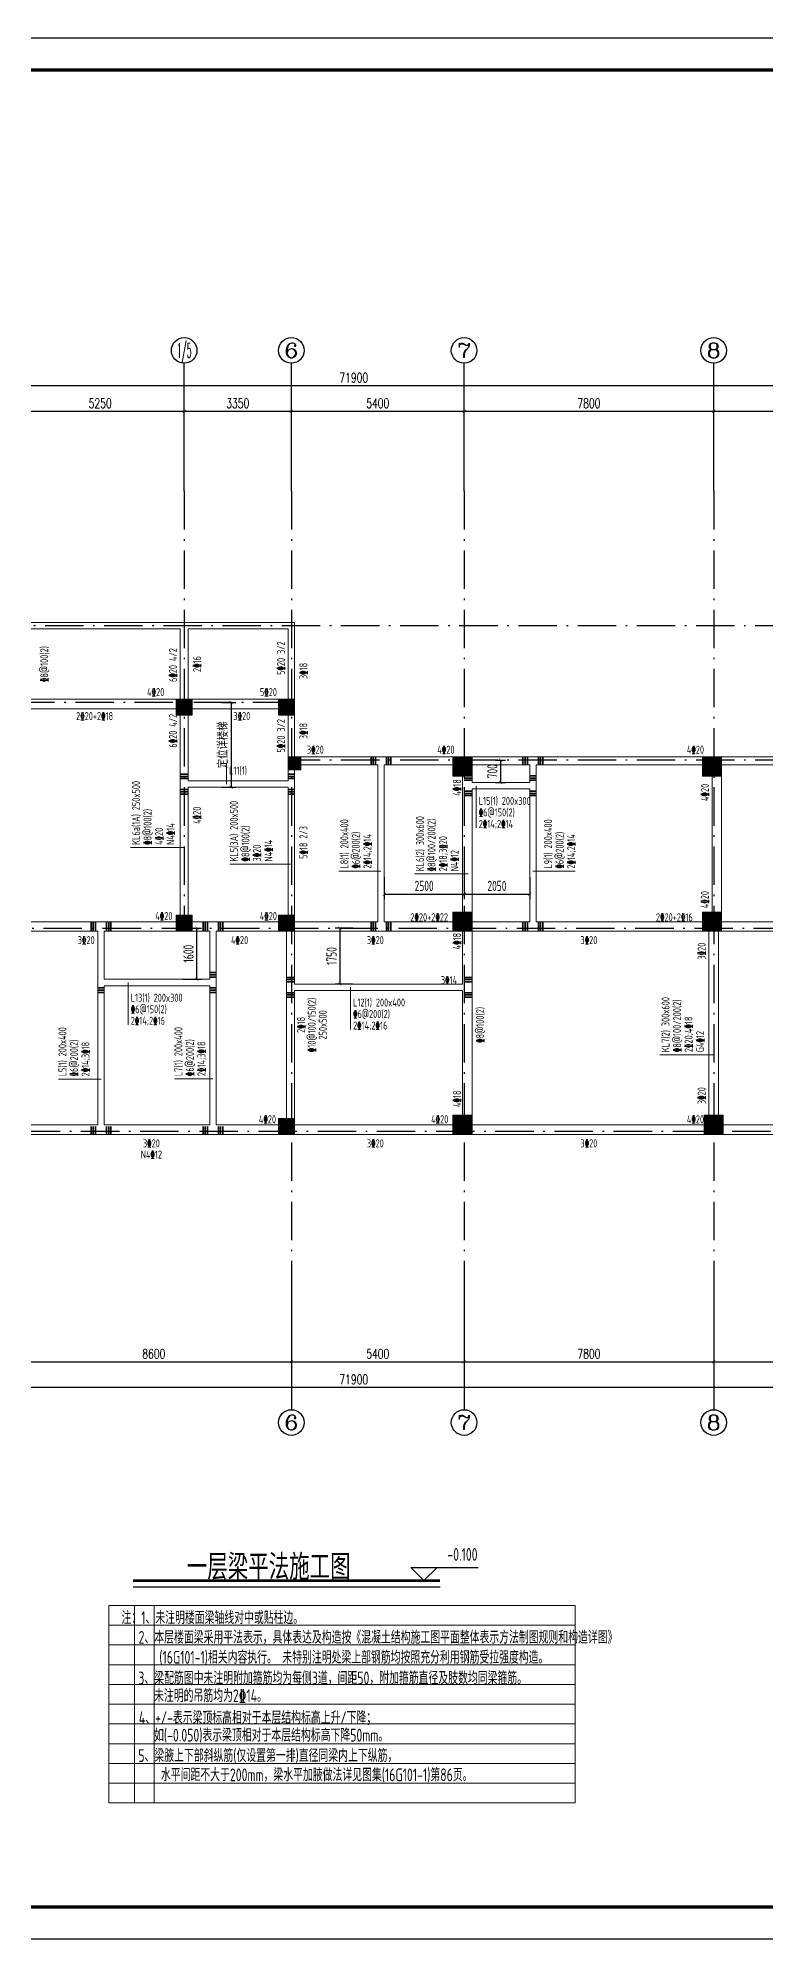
# Model space of a CAD drawing. Extents: x 169490 to 7584583, y -2399407 to 1374371.
# Drawn here: x 762500 to 785255, y 795791 to 855191 of the extents above; entities that cross this region are included whole.
import ezdxf
from ezdxf.enums import TextEntityAlignment as Align

# ---------------------------------------------------------------- set-up
doc = ezdxf.new("R2010")
doc.units = 0
doc.header["$LTSCALE"] = 100
doc.linetypes.add('D3轴线点划线', pattern=[18.5, 12, -3, 0.5, -3])
doc.layers.get('0').update_dxf_attribs({"linetype": 'CONTINUOUS'})
doc.layers.get('DEFPOINTS').update_dxf_attribs({"linetype": 'CONTINUOUS'})
for name, color, linetype in [('AXIS', 3, 'CONTINUOUS'), ('AXIS_TEXT', 4, 'CONTINUOUS'), ('BEAM_CONT', 4, 'CONTINUOUS'), ('C-AXIS(轴号)', 3, 'CONTINUOUS'), ('C-AXIS-T(字)', 7, 'CONTINUOUS'), ('C-DOTE', 8, 'D3轴线点划线'), ('S-0-TEXT', 7, 'CONTINUOUS'), ('S-COLU-HATCH', 251, 'CONTINUOUS'), ('S-SLAB-DIM', 92, 'CONTINUOUS'), ('THIN', 190, 'CONTINUOUS'), ('图框', 140, 'CONTINUOUS'), ('文字', 7, 'CONTINUOUS'), ('门编号', 6, 'CONTINUOUS')]:
    doc.layers.add(name, color=color, linetype=linetype)
for name, color, linetype, lineweight in [('S-1-TEXT', 7, 'CONTINUOUS', 18), ('S-COLU-LINE1', 6, 'CONTINUOUS', 18), ('梁原位标注', 7, 'CONTINUOUS', 18), ('梁标注引线', 2, 'CONTINUOUS', 18), ('梁附加箍筋', 1, 'CONTINUOUS', 35)]:
    doc.layers.add(name, color=color, linetype=linetype, lineweight=lineweight)
doc.styles.add('_TCH_AXIS', font='COMPLEX', dxfattribs={"bigfont": 'GBCBIG'})
doc.styles.add('_TCH_DIM_T3', font='SIMPLEX.shx', dxfattribs={"width": 0.705882, "bigfont": 'GBCBIG.shx'})
doc.styles.add('BW_Rein', font='Tssdeng.shx', dxfattribs={"width": 0.7, "bigfont": 'hztxt.shx'})
doc.styles.add('COMPLEX', font='COMPLEX')
doc.styles.add('TSSD_Dimension', font='Tssdeng.shx', dxfattribs={"width": 0.7, "bigfont": 'tssdchn.shx'})
doc.styles.add('TSSD_Label', font='Tssdeng.shx', dxfattribs={"width": 0.7, "bigfont": 'hztxt.shx'})
doc.styles.add('TSSD_REIN', font='tssdeng.shx', dxfattribs={"width": 0.7, "bigfont": 'hztxt.shx'})
doc.dimstyles.new('_TCH_ARCH&&100', dxfattribs={"dimtxt": 297.5, "dimasz": 100, "dimexe": 250, "dimexo": 300, "dimgap": 100, "dimtad": 1, "dimdec": 0, "dimzin": 0, "dimdsep": 46, "dimtxsty": '_TCH_DIM_T3', "dimblk": 'ARCHTICK', "dimcen": 0.09, "dimclrt": 7, "dimazin": 2, "dimtfac": 1, "dimtdec": 0, "dimtix": 1, "dimtmove": 2, "dimatfit": 3, "dimfxl": 1, "dimtolj": 1, "dimtzin": 0, "dimarcsym": 0})
doc.dimstyles.new('TSSD_100_100$0', dxfattribs={"dimtxt": 320, "dimasz": 100, "dimexe": 150, "dimexo": 150, "dimgap": 100, "dimtad": 1, "dimdec": 0, "dimzin": 0, "dimdsep": 46, "dimtxsty": 'TSSD_Dimension', "dimblk": 'ARCHTICK', "dimcen": 0, "dimclrt": 7, "dimadec": 1, "dimazin": 0, "dimtfac": 1, "dimtdec": 0, "dimtix": 1, "dimtmove": 2, "dimatfit": 3, "dimldrblk": '_TSDBK', "dimfxl": 1, "dimtolj": 1, "dimtzin": 0, "dimarcsym": 0})

# ---------------------------------------------------------------- blocks, each defined once
blk = doc.blocks.new('_ARCHTICK')
at = {"const_width": 0.15}
blk.add_lwpolyline([(-0.5, -0.5), (0.5, 0.5)], dxfattribs=at)
blk = doc.blocks.new('*D3521')
at = {"layer": 'AXIS', "color": 0, "lineweight": -2, "transparency": 16777216}
for p, q in [((736420, 841329), (736420, 844579)), ((736420, 844329), (808320, 844329)), ((808320, 841329), (808320, 844579))]:
    blk.add_line(p, q, dxfattribs=at)
at = {"layer": 'DEFPOINTS', "color": 0, "transparency": 16777216}
for p in [(808320, 844329), (736420, 841029), (808320, 841029)]:
    blk.add_point(p, dxfattribs=at)
at = {"layer": 'AXIS', "color": 0, "lineweight": -2, "transparency": 16777216, "xscale": 100, "yscale": 100, "zscale": 100, "rotation": 180}
blk.add_blockref('_ARCHTICK', (736420, 844329), dxfattribs=at)
at = {"layer": 'AXIS', "color": 0, "lineweight": -2, "transparency": 16777216, "xscale": 100, "yscale": 100, "zscale": 100}
blk.add_blockref('_ARCHTICK', (808320, 844329), dxfattribs=at)
at = {"layer": 'AXIS', "color": 7, "transparency": 16777216, "insert": (772370, 844578), "char_height": 297.5, "attachment_point": 5, "style": '_TCH_DIM_T3'}
blk.add_mtext('\\A1;71900', dxfattribs=at)
blk = doc.blocks.new('*D3530')
at = {"layer": 'AXIS', "color": 0, "lineweight": -2, "transparency": 16777216}
for p, q in [((761820, 841329), (761820, 843779)), ((761820, 843529), (767070, 843529)), ((767070, 841329), (767070, 843779))]:
    blk.add_line(p, q, dxfattribs=at)
at = {"layer": 'DEFPOINTS', "color": 0, "transparency": 16777216}
for p in [(767070, 843529), (761820, 841029), (767070, 841029)]:
    blk.add_point(p, dxfattribs=at)
at = {"layer": 'AXIS', "color": 0, "lineweight": -2, "transparency": 16777216, "xscale": 100, "yscale": 100, "zscale": 100, "rotation": 180}
blk.add_blockref('_ARCHTICK', (761820, 843529), dxfattribs=at)
at = {"layer": 'AXIS', "color": 0, "lineweight": -2, "transparency": 16777216, "xscale": 100, "yscale": 100, "zscale": 100}
blk.add_blockref('_ARCHTICK', (767070, 843529), dxfattribs=at)
at = {"layer": 'AXIS', "color": 7, "transparency": 16777216, "insert": (764445, 843778), "char_height": 297.5, "attachment_point": 5, "style": '_TCH_DIM_T3'}
blk.add_mtext('\\A1;5250', dxfattribs=at)
blk = doc.blocks.new('*D3531')
at = {"layer": 'AXIS', "color": 0, "lineweight": -2, "transparency": 16777216}
for p, q in [((767070, 841329), (767070, 843779)), ((767070, 843529), (770420, 843529)), ((770420, 841329), (770420, 843779))]:
    blk.add_line(p, q, dxfattribs=at)
at = {"layer": 'DEFPOINTS', "color": 0, "transparency": 16777216}
for p in [(770420, 843529), (767070, 841029), (770420, 841029)]:
    blk.add_point(p, dxfattribs=at)
at = {"layer": 'AXIS', "color": 0, "lineweight": -2, "transparency": 16777216, "xscale": 100, "yscale": 100, "zscale": 100, "rotation": 180}
blk.add_blockref('_ARCHTICK', (767070, 843529), dxfattribs=at)
at = {"layer": 'AXIS', "color": 0, "lineweight": -2, "transparency": 16777216, "xscale": 100, "yscale": 100, "zscale": 100}
blk.add_blockref('_ARCHTICK', (770420, 843529), dxfattribs=at)
at = {"layer": 'AXIS', "color": 7, "transparency": 16777216, "insert": (768745, 843778), "char_height": 297.5, "attachment_point": 5, "style": '_TCH_DIM_T3'}
blk.add_mtext('\\A1;3350', dxfattribs=at)
blk = doc.blocks.new('*D3532')
at = {"layer": 'AXIS', "color": 0, "lineweight": -2, "transparency": 16777216}
for p, q in [((770420, 841329), (770420, 843779)), ((770420, 843529), (775820, 843529)), ((775820, 841329), (775820, 843779))]:
    blk.add_line(p, q, dxfattribs=at)
at = {"layer": 'DEFPOINTS', "color": 0, "transparency": 16777216}
for p in [(775820, 843529), (770420, 841029), (775820, 841029)]:
    blk.add_point(p, dxfattribs=at)
at = {"layer": 'AXIS', "color": 0, "lineweight": -2, "transparency": 16777216, "xscale": 100, "yscale": 100, "zscale": 100, "rotation": 180}
blk.add_blockref('_ARCHTICK', (770420, 843529), dxfattribs=at)
at = {"layer": 'AXIS', "color": 0, "lineweight": -2, "transparency": 16777216, "xscale": 100, "yscale": 100, "zscale": 100}
blk.add_blockref('_ARCHTICK', (775820, 843529), dxfattribs=at)
at = {"layer": 'AXIS', "color": 7, "transparency": 16777216, "insert": (773120, 843778), "char_height": 297.5, "attachment_point": 5, "style": '_TCH_DIM_T3'}
blk.add_mtext('\\A1;5400', dxfattribs=at)
blk = doc.blocks.new('*D3533')
at = {"layer": 'AXIS', "color": 0, "lineweight": -2, "transparency": 16777216}
for p, q in [((775820, 841329), (775820, 843779)), ((775820, 843529), (783620, 843529)), ((783620, 841329), (783620, 843779))]:
    blk.add_line(p, q, dxfattribs=at)
at = {"layer": 'DEFPOINTS', "color": 0, "transparency": 16777216}
for p in [(783620, 843529), (775820, 841029), (783620, 841029)]:
    blk.add_point(p, dxfattribs=at)
at = {"layer": 'AXIS', "color": 0, "lineweight": -2, "transparency": 16777216, "xscale": 100, "yscale": 100, "zscale": 100, "rotation": 180}
blk.add_blockref('_ARCHTICK', (775820, 843529), dxfattribs=at)
at = {"layer": 'AXIS', "color": 0, "lineweight": -2, "transparency": 16777216, "xscale": 100, "yscale": 100, "zscale": 100}
blk.add_blockref('_ARCHTICK', (783620, 843529), dxfattribs=at)
at = {"layer": 'AXIS', "color": 7, "transparency": 16777216, "insert": (779720, 843778), "char_height": 297.5, "attachment_point": 5, "style": '_TCH_DIM_T3'}
blk.add_mtext('\\A1;7800', dxfattribs=at)
blk = doc.blocks.new('*D3534')
at = {"layer": 'AXIS', "color": 0, "lineweight": -2, "transparency": 16777216}
for p, q in [((783620, 841329), (783620, 843779)), ((783620, 843529), (792020, 843529)), ((792020, 841329), (792020, 843779))]:
    blk.add_line(p, q, dxfattribs=at)
at = {"layer": 'DEFPOINTS', "color": 0, "transparency": 16777216}
for p in [(792020, 843529), (783620, 841029), (792020, 841029)]:
    blk.add_point(p, dxfattribs=at)
at = {"layer": 'AXIS', "color": 0, "lineweight": -2, "transparency": 16777216, "xscale": 100, "yscale": 100, "zscale": 100, "rotation": 180}
blk.add_blockref('_ARCHTICK', (783620, 843529), dxfattribs=at)
at = {"layer": 'AXIS', "color": 0, "lineweight": -2, "transparency": 16777216, "xscale": 100, "yscale": 100, "zscale": 100}
blk.add_blockref('_ARCHTICK', (792020, 843529), dxfattribs=at)
at = {"layer": 'AXIS', "color": 7, "transparency": 16777216, "insert": (787820, 843778), "char_height": 297.5, "attachment_point": 5, "style": '_TCH_DIM_T3'}
blk.add_mtext('\\A1;8400', dxfattribs=at)
blk = doc.blocks.new('*D3542')
at = {"layer": 'AXIS', "color": 0, "lineweight": -2, "transparency": 16777216}
for p, q in [((736420, 816029), (736420, 812779)), ((808320, 816029), (808320, 812779)), ((736420, 813029), (808320, 813029))]:
    blk.add_line(p, q, dxfattribs=at)
at = {"layer": 'DEFPOINTS', "color": 0, "transparency": 16777216}
for p in [(736420, 816329), (808320, 816329), (808320, 813029)]:
    blk.add_point(p, dxfattribs=at)
at = {"layer": 'AXIS', "color": 0, "lineweight": -2, "transparency": 16777216, "xscale": 100, "yscale": 100, "zscale": 100, "rotation": 180}
blk.add_blockref('_ARCHTICK', (736420, 813029), dxfattribs=at)
at = {"layer": 'AXIS', "color": 0, "lineweight": -2, "transparency": 16777216, "xscale": 100, "yscale": 100, "zscale": 100}
blk.add_blockref('_ARCHTICK', (808320, 813029), dxfattribs=at)
at = {"layer": 'AXIS', "color": 7, "transparency": 16777216, "insert": (772370, 813278), "char_height": 297.5, "attachment_point": 5, "style": '_TCH_DIM_T3'}
blk.add_mtext('\\A1;71900', dxfattribs=at)
blk = doc.blocks.new('*D3550')
at = {"layer": 'AXIS', "color": 0, "lineweight": -2, "transparency": 16777216}
for p, q in [((761820, 816029), (761820, 813579)), ((770420, 816029), (770420, 813579)), ((761820, 813829), (770420, 813829))]:
    blk.add_line(p, q, dxfattribs=at)
at = {"layer": 'DEFPOINTS', "color": 0, "transparency": 16777216}
for p in [(761820, 816329), (770420, 816329), (770420, 813829)]:
    blk.add_point(p, dxfattribs=at)
at = {"layer": 'AXIS', "color": 0, "lineweight": -2, "transparency": 16777216, "xscale": 100, "yscale": 100, "zscale": 100, "rotation": 180}
blk.add_blockref('_ARCHTICK', (761820, 813829), dxfattribs=at)
at = {"layer": 'AXIS', "color": 0, "lineweight": -2, "transparency": 16777216, "xscale": 100, "yscale": 100, "zscale": 100}
blk.add_blockref('_ARCHTICK', (770420, 813829), dxfattribs=at)
at = {"layer": 'AXIS', "color": 7, "transparency": 16777216, "insert": (766120, 814078), "char_height": 297.5, "attachment_point": 5, "style": '_TCH_DIM_T3'}
blk.add_mtext('\\A1;8600', dxfattribs=at)
blk = doc.blocks.new('*D3551')
at = {"layer": 'AXIS', "color": 0, "lineweight": -2, "transparency": 16777216}
for p, q in [((770420, 816029), (770420, 813579)), ((775820, 816029), (775820, 813579)), ((770420, 813829), (775820, 813829))]:
    blk.add_line(p, q, dxfattribs=at)
at = {"layer": 'DEFPOINTS', "color": 0, "transparency": 16777216}
for p in [(770420, 816329), (775820, 816329), (775820, 813829)]:
    blk.add_point(p, dxfattribs=at)
at = {"layer": 'AXIS', "color": 0, "lineweight": -2, "transparency": 16777216, "xscale": 100, "yscale": 100, "zscale": 100, "rotation": 180}
blk.add_blockref('_ARCHTICK', (770420, 813829), dxfattribs=at)
at = {"layer": 'AXIS', "color": 0, "lineweight": -2, "transparency": 16777216, "xscale": 100, "yscale": 100, "zscale": 100}
blk.add_blockref('_ARCHTICK', (775820, 813829), dxfattribs=at)
at = {"layer": 'AXIS', "color": 7, "transparency": 16777216, "insert": (773120, 814078), "char_height": 297.5, "attachment_point": 5, "style": '_TCH_DIM_T3'}
blk.add_mtext('\\A1;5400', dxfattribs=at)
blk = doc.blocks.new('*D3552')
at = {"layer": 'AXIS', "color": 0, "lineweight": -2, "transparency": 16777216}
for p, q in [((775820, 816029), (775820, 813579)), ((783620, 816029), (783620, 813579)), ((775820, 813829), (783620, 813829))]:
    blk.add_line(p, q, dxfattribs=at)
at = {"layer": 'DEFPOINTS', "color": 0, "transparency": 16777216}
for p in [(775820, 816329), (783620, 816329), (783620, 813829)]:
    blk.add_point(p, dxfattribs=at)
at = {"layer": 'AXIS', "color": 0, "lineweight": -2, "transparency": 16777216, "xscale": 100, "yscale": 100, "zscale": 100, "rotation": 180}
blk.add_blockref('_ARCHTICK', (775820, 813829), dxfattribs=at)
at = {"layer": 'AXIS', "color": 0, "lineweight": -2, "transparency": 16777216, "xscale": 100, "yscale": 100, "zscale": 100}
blk.add_blockref('_ARCHTICK', (783620, 813829), dxfattribs=at)
at = {"layer": 'AXIS', "color": 7, "transparency": 16777216, "insert": (779720, 814078), "char_height": 297.5, "attachment_point": 5, "style": '_TCH_DIM_T3'}
blk.add_mtext('\\A1;7800', dxfattribs=at)
blk = doc.blocks.new('*D3553')
at = {"layer": 'AXIS', "color": 0, "lineweight": -2, "transparency": 16777216}
for p, q in [((783620, 816029), (783620, 813579)), ((792020, 816029), (792020, 813579)), ((783620, 813829), (792020, 813829))]:
    blk.add_line(p, q, dxfattribs=at)
at = {"layer": 'DEFPOINTS', "color": 0, "transparency": 16777216}
for p in [(783620, 816329), (792020, 816329), (792020, 813829)]:
    blk.add_point(p, dxfattribs=at)
at = {"layer": 'AXIS', "color": 0, "lineweight": -2, "transparency": 16777216, "xscale": 100, "yscale": 100, "zscale": 100, "rotation": 180}
blk.add_blockref('_ARCHTICK', (783620, 813829), dxfattribs=at)
at = {"layer": 'AXIS', "color": 0, "lineweight": -2, "transparency": 16777216, "xscale": 100, "yscale": 100, "zscale": 100}
blk.add_blockref('_ARCHTICK', (792020, 813829), dxfattribs=at)
at = {"layer": 'AXIS', "color": 7, "transparency": 16777216, "insert": (787820, 814078), "char_height": 297.5, "attachment_point": 5, "style": '_TCH_DIM_T3'}
blk.add_mtext('\\A1;8400', dxfattribs=at)
blk = doc.blocks.new('_AXISO')
blk.add_circle((0, 0), 0.5)
at = {"layer": 'AXIS_TEXT', "style": 'COMPLEX', "width": 1.041667}
blk.add_attdef('A', text='', height=0.56, dxfattribs=at).set_placement((-0.25, -0.28), (0.25, -0.28), align=Align.FIT)
blk = doc.blocks.new('*D3557')
at = {"layer": 'DEFPOINTS', "color": 0, "ltscale": 10, "transparency": 16777216}
for p in [(766880, 827379), (767464, 827379), (766880, 825779)]:
    blk.add_point(p, dxfattribs=at)
at = {"layer": 'S-SLAB-DIM', "color": 0, "lineweight": -2, "ltscale": 10, "transparency": 16777216}
for p, q in [((767030, 827379), (767614, 827379)), ((767464, 825779), (767464, 827379)), ((767030, 825779), (767614, 825779))]:
    blk.add_line(p, q, dxfattribs=at)
at = {"layer": 'S-SLAB-DIM', "color": 0, "lineweight": -2, "ltscale": 10, "transparency": 16777216, "xscale": 100, "yscale": 100, "zscale": 100}
for p, rotation in [((767464, 827379), 90), ((767464, 825779), 270)]:
    blk.add_blockref('_ARCHTICK', p, dxfattribs=dict(at, rotation=rotation))
at = {"layer": 'S-SLAB-DIM', "color": 7, "ltscale": 10, "transparency": 16777216, "insert": (767204, 826579), "char_height": 320, "attachment_point": 5, "rotation": 90, "style": 'TSSD_Dimension'}
blk.add_mtext('\\A1;1600', dxfattribs=at)
blk = doc.blocks.new('_TSDBK')
blk.add_line((-1, 0), (0, 0))
at = {"const_width": 0.5}
blk.add_lwpolyline([(-0.7, -0.7), (0.7, 0.7)], dxfattribs=at)
blk = doc.blocks.new('*D3558')
at = {"layer": 'DEFPOINTS', "color": 0, "ltscale": 10, "transparency": 16777216}
for p in [(772498, 827379), (771936, 825629), (772498, 825629)]:
    blk.add_point(p, dxfattribs=at)
at = {"layer": 'S-SLAB-DIM', "color": 0, "lineweight": -2, "ltscale": 10, "transparency": 16777216}
for p, q in [((772348, 827379), (771786, 827379)), ((771936, 827379), (771936, 825629)), ((772348, 825629), (771786, 825629))]:
    blk.add_line(p, q, dxfattribs=at)
at = {"layer": 'S-SLAB-DIM', "color": 0, "lineweight": -2, "ltscale": 10, "transparency": 16777216, "xscale": 100, "yscale": 100, "zscale": 100}
for p, rotation in [((771936, 827379), 90), ((771936, 825629), 270)]:
    blk.add_blockref('_ARCHTICK', p, dxfattribs=dict(at, rotation=rotation))
at = {"layer": 'S-SLAB-DIM', "color": 7, "ltscale": 10, "transparency": 16777216, "insert": (771676, 826504), "char_height": 320, "attachment_point": 5, "rotation": 90, "style": 'TSSD_Dimension'}
blk.add_mtext('\\A1;1750', dxfattribs=at)
blk = doc.blocks.new('*D3559')
at = {"layer": 'DEFPOINTS', "color": 0, "ltscale": 10, "transparency": 16777216}
for p in [(776651, 832629), (776963, 832629), (776651, 831929)]:
    blk.add_point(p, dxfattribs=at)
at = {"layer": 'S-SLAB-DIM', "color": 0, "lineweight": -2, "ltscale": 10, "transparency": 16777216}
for p, q in [((776801, 832629), (777113, 832629)), ((776963, 831929), (776963, 832629)), ((776801, 831929), (777113, 831929))]:
    blk.add_line(p, q, dxfattribs=at)
at = {"layer": 'S-SLAB-DIM', "color": 0, "lineweight": -2, "ltscale": 10, "transparency": 16777216, "xscale": 100, "yscale": 100, "zscale": 100}
for p, rotation in [((776963, 832629), 90), ((776963, 831929), 270)]:
    blk.add_blockref('_ARCHTICK', p, dxfattribs=dict(at, rotation=rotation))
at = {"layer": 'S-SLAB-DIM', "color": 7, "ltscale": 10, "transparency": 16777216, "insert": (776703, 832279), "char_height": 320, "attachment_point": 5, "rotation": 90, "style": 'TSSD_Dimension'}
blk.add_mtext('\\A1;700', dxfattribs=at)
blk = doc.blocks.new('*D3560')
at = {"layer": 'DEFPOINTS', "color": 0, "ltscale": 10, "transparency": 16777216}
for p in [(775820, 829120), (777870, 829120), (777870, 828438)]:
    blk.add_point(p, dxfattribs=at)
at = {"layer": 'S-SLAB-DIM', "color": 0, "lineweight": -2, "ltscale": 10, "transparency": 16777216}
for p, q in [((775820, 828970), (775820, 828288)), ((777870, 828970), (777870, 828288)), ((775820, 828438), (777870, 828438))]:
    blk.add_line(p, q, dxfattribs=at)
at = {"layer": 'S-SLAB-DIM', "color": 0, "lineweight": -2, "ltscale": 10, "transparency": 16777216, "xscale": 100, "yscale": 100, "zscale": 100, "rotation": 180}
blk.add_blockref('_ARCHTICK', (775820, 828438), dxfattribs=at)
at = {"layer": 'S-SLAB-DIM', "color": 0, "lineweight": -2, "ltscale": 10, "transparency": 16777216, "xscale": 100, "yscale": 100, "zscale": 100}
blk.add_blockref('_ARCHTICK', (777870, 828438), dxfattribs=at)
at = {"layer": 'S-SLAB-DIM', "color": 7, "ltscale": 10, "transparency": 16777216, "insert": (776845, 828698), "char_height": 320, "attachment_point": 5, "style": 'TSSD_Dimension'}
blk.add_mtext('\\A1;2050', dxfattribs=at)
blk = doc.blocks.new('*D3563')
at = {"layer": 'DEFPOINTS', "color": 0, "ltscale": 10, "transparency": 16777216}
for p in [(773320, 829120), (775820, 829120), (775820, 828438)]:
    blk.add_point(p, dxfattribs=at)
at = {"layer": 'S-SLAB-DIM', "color": 0, "lineweight": -2, "ltscale": 10, "transparency": 16777216}
for p, q in [((773320, 828970), (773320, 828288)), ((775820, 828970), (775820, 828288)), ((773320, 828438), (775820, 828438))]:
    blk.add_line(p, q, dxfattribs=at)
at = {"layer": 'S-SLAB-DIM', "color": 0, "lineweight": -2, "ltscale": 10, "transparency": 16777216, "xscale": 100, "yscale": 100, "zscale": 100, "rotation": 180}
blk.add_blockref('_ARCHTICK', (773320, 828438), dxfattribs=at)
at = {"layer": 'S-SLAB-DIM', "color": 0, "lineweight": -2, "ltscale": 10, "transparency": 16777216, "xscale": 100, "yscale": 100, "zscale": 100}
blk.add_blockref('_ARCHTICK', (775820, 828438), dxfattribs=at)
at = {"layer": 'S-SLAB-DIM', "color": 7, "ltscale": 10, "transparency": 16777216, "insert": (774570, 828698), "char_height": 320, "attachment_point": 5, "style": 'TSSD_Dimension'}
blk.add_mtext('\\A1;2500', dxfattribs=at)
blk = doc.blocks.new('*D3565')
at = {"layer": 'DEFPOINTS', "color": 0, "ltscale": 10, "transparency": 16777216}
for p in [(768093, 834429), (768093, 831779), (768534, 831779)]:
    blk.add_point(p, dxfattribs=at)
at = {"layer": 'S-SLAB-DIM', "color": 0, "lineweight": -2, "ltscale": 10, "transparency": 16777216}
for p, q in [((768243, 834429), (768684, 834429)), ((768534, 834429), (768534, 831779)), ((768243, 831779), (768684, 831779))]:
    blk.add_line(p, q, dxfattribs=at)
at = {"layer": 'S-SLAB-DIM', "color": 0, "lineweight": -2, "ltscale": 10, "transparency": 16777216, "xscale": 100, "yscale": 100, "zscale": 100}
for p, rotation in [((768534, 834429), 90), ((768534, 831779), 270)]:
    blk.add_blockref('_ARCHTICK', p, dxfattribs=dict(at, rotation=rotation))
at = {"layer": 'S-SLAB-DIM', "color": 7, "ltscale": 10, "transparency": 16777216, "insert": (768274, 833104), "char_height": 320, "attachment_point": 5, "rotation": 90, "style": 'TSSD_Dimension'}
blk.add_mtext('\\A1;定位详楼梯', dxfattribs=at)

msp = doc.modelspace()

# ---------------------------------------------------------------- hatches: boundary and pattern name
at = {"layer": 'S-COLU-HATCH', "ltscale": 10}
h = msp.add_hatch(color=256, dxfattribs=at)
h.dxf.hatch_style = 1
h.paths.add_polyline_path([(767319.7, 834528.9), (766819.7, 834528.9), (766819.7, 834028.9), (767319.7, 834028.9)])
h = msp.add_hatch(color=256, dxfattribs=at)
h.dxf.hatch_style = 1
h.paths.add_polyline_path([(770519.7, 834528.9), (770019.7, 834528.9), (770019.7, 834028.9), (770519.7, 834028.9)])
h = msp.add_hatch(color=256, dxfattribs=at)
h.dxf.hatch_style = 1
h.paths.add_polyline_path([(770719.7, 832728.9), (770319.7, 832728.9), (770319.7, 832328.9), (770719.7, 832328.9)])
h = msp.add_hatch(color=256, dxfattribs=at)
h.dxf.hatch_style = 1
h.paths.add_polyline_path([(776069.7, 832728.9), (775469.7, 832728.9), (775469.7, 832128.9), (776069.7, 832128.9)])
h = msp.add_hatch(color=256, dxfattribs=at)
h.dxf.hatch_style = 1
h.paths.add_polyline_path([(783869.7, 832728.9), (783269.7, 832728.9), (783269.7, 832128.9), (783869.7, 832128.9)])
h = msp.add_hatch(color=256, dxfattribs=at)
h.dxf.hatch_style = 1
h.paths.add_polyline_path([(767319.7, 827778.9), (766819.7, 827778.9), (766819.7, 827278.9), (767319.7, 827278.9)])
h = msp.add_hatch(color=256, dxfattribs=at)
h.dxf.hatch_style = 1
h.paths.add_polyline_path([(770519.7, 827778.9), (770019.7, 827778.9), (770019.7, 827278.9), (770519.7, 827278.9)])
h = msp.add_hatch(color=256, dxfattribs=at)
h.dxf.hatch_style = 1
h.paths.add_polyline_path([(776069.7, 827878.9), (775469.7, 827878.9), (775469.7, 827278.9), (776069.7, 827278.9)])
h = msp.add_hatch(color=256, dxfattribs=at)
h.dxf.hatch_style = 1
h.paths.add_polyline_path([(783869.7, 827878.9), (783269.7, 827878.9), (783269.7, 827278.9), (783869.7, 827278.9)])
h = msp.add_hatch(color=256, dxfattribs=at)
h.dxf.hatch_style = 1
h.paths.add_polyline_path([(776069.7, 821528.9), (775469.7, 821528.9), (775469.7, 820928.9), (776069.7, 820928.9)])
h = msp.add_hatch(color=256, dxfattribs=at)
h.dxf.hatch_style = 1
h.paths.add_polyline_path([(783919.7, 821528.9), (783319.7, 821528.9), (783319.7, 820928.9), (783919.7, 820928.9)])
h = msp.add_hatch(color=256, dxfattribs=at)
h.dxf.hatch_style = 1
h.paths.add_polyline_path([(770519.7, 821428.9), (770019.7, 821428.9), (770019.7, 820928.9), (770519.7, 820928.9)])

# ---------------------------------------------------------------- linework, layer by layer
at = {"ltscale": 10}
msp.add_lwpolyline([(819306.7, 854191.4), (724701.8, 854191.4), (724701.8, 796791.4), (819306.7, 796791.4)], close=True, dxfattribs=at)
at = {"layer": 'BEAM_CONT', "lineweight": 18}
for p, q in [((767069.7, 836928.9), (761819.7, 836928.9)), ((762069.7, 836728.9), (766944.7, 836728.9)), ((766944.7, 836728.9), (766944.7, 834528.9)), ((770519.7, 836928.9), (767069.7, 836928.9)), ((767194.7, 836728.9), (770319.7, 836728.9)), ((767194.7, 834528.9), (767194.7, 836728.9)), ((770319.7, 836728.9), (770319.7, 834528.9)), ((770519.7, 834528.9), (770519.7, 836928.9)), ((766819.7, 834528.9), (762069.7, 834528.9)), ((762069.7, 834228.9), (766819.7, 834228.9)), ((766944.7, 834028.9), (766944.7, 831878.9)), ((767194.7, 831978.9), (767194.7, 834028.9)), ((770119.7, 834528.9), (767319.7, 834528.9)), ((767319.7, 834228.9), (770119.7, 834228.9)), ((770319.7, 834128.9), (770319.7, 832728.9)), ((770519.7, 832728.9), (770519.7, 834128.9)), ((770319.7, 832328.9), (770319.7, 831978.9)), ((770519.7, 831878.9), (770519.7, 832328.9)), ((773219.7, 832728.9), (770719.7, 832728.9)), ((770719.7, 832478.9), (773119.7, 832478.9)), ((773119.7, 832478.9), (773119.7, 827578.9)), ((775469.7, 832728.9), (773219.7, 832728.9)), ((773319.7, 827578.9), (773319.7, 832478.9)), ((773319.7, 832478.9), (775469.7, 832478.9)), ((777969.7, 832728.9), (776069.7, 832728.9)), ((776069.7, 832478.9), (777869.7, 832478.9)), ((777869.7, 832478.9), (777869.7, 831928.9)), ((783269.7, 832728.9), (777969.7, 832728.9)), ((778069.7, 831828.9), (778069.7, 832478.9)), ((778069.7, 832478.9), (783269.7, 832478.9)), ((791719.7, 832728.9), (783869.7, 832728.9)), ((783869.7, 832478.9), (791719.7, 832478.9)), ((766944.7, 831878.9), (766944.7, 827778.9)), ((770319.7, 831978.9), (767194.7, 831978.9)), ((767194.7, 827778.9), (767194.7, 831778.9)), ((767194.7, 831778.9), (770319.7, 831778.9)), ((770319.7, 831778.9), (770319.7, 827778.9)), ((770519.7, 827778.9), (770519.7, 831878.9)), ((775769.7, 832128.9), (775769.7, 831828.9)), ((775769.7, 831828.9), (775769.7, 827878.9)), ((776069.7, 831928.9), (776069.7, 832128.9)), ((777869.7, 831928.9), (776069.7, 831928.9)), ((776069.7, 827878.9), (776069.7, 831728.9)), ((776069.7, 831728.9), (777869.7, 831728.9)), ((777869.7, 831728.9), (777869.7, 827578.9)), ((778069.7, 827578.9), (778069.7, 831828.9)), ((783569.7, 832128.9), (783569.7, 827878.9)), ((783869.7, 827878.9), (783869.7, 832128.9)), ((764469.7, 827578.9), (762069.7, 827578.9)), ((766819.7, 827578.9), (764469.7, 827578.9)), ((767969.7, 827578.9), (767319.7, 827578.9)), ((770019.7, 827578.9), (767969.7, 827578.9)), ((773119.7, 827578.9), (770519.7, 827578.9)), ((775469.7, 827578.9), (773319.7, 827578.9)), ((777869.7, 827578.9), (776069.7, 827578.9)), ((783269.7, 827578.9), (778069.7, 827578.9)), ((791719.7, 827578.9), (783869.7, 827578.9)), ((762069.7, 827278.9), (764369.7, 827278.9)), ((764369.7, 827278.9), (764369.7, 825678.9)), ((764569.7, 827278.9), (766819.7, 827278.9)), ((764569.7, 825778.9), (764569.7, 827278.9)), ((767319.7, 827278.9), (767869.7, 827278.9)), ((767869.7, 827278.9), (767869.7, 825778.9)), ((768069.7, 827278.9), (770019.7, 827278.9)), ((768069.7, 825678.9), (768069.7, 827278.9)), ((770269.7, 827278.9), (770269.7, 825528.9)), ((770519.7, 825628.9), (770519.7, 827278.9)), ((770519.7, 827278.9), (773219.7, 827278.9)), ((773219.7, 827278.9), (775469.7, 827278.9)), ((775769.7, 827278.9), (775769.7, 825628.9)), ((776069.7, 825528.9), (776069.7, 827278.9)), ((776069.7, 827278.9), (777969.7, 827278.9)), ((777969.7, 827278.9), (783269.7, 827278.9)), ((783469.7, 827278.9), (783469.7, 821528.9)), ((783769.7, 821528.9), (783769.7, 827278.9)), ((783869.7, 827278.9), (791719.7, 827278.9)), ((764369.7, 825678.9), (764369.7, 821228.9)), ((767869.7, 825778.9), (764569.7, 825778.9)), ((768069.7, 821228.9), (768069.7, 825678.9)), ((764569.7, 821228.9), (764569.7, 825578.9)), ((764569.7, 825578.9), (767869.7, 825578.9)), ((767869.7, 825578.9), (767869.7, 821228.9)), ((770269.7, 825528.9), (770269.7, 821428.9)), ((775769.7, 825628.9), (770519.7, 825628.9)), ((770519.7, 821428.9), (770519.7, 825428.9)), ((770519.7, 825428.9), (775769.7, 825428.9)), ((775769.7, 825428.9), (775769.7, 821528.9)), ((776069.7, 821528.9), (776069.7, 825528.9)), ((764369.7, 821228.9), (762069.7, 821228.9)), ((762069.7, 820928.9), (764469.7, 820928.9)), ((764469.7, 820928.9), (767969.7, 820928.9)), ((767869.7, 821228.9), (764569.7, 821228.9)), ((767969.7, 820928.9), (770019.7, 820928.9)), ((770019.7, 821228.9), (768069.7, 821228.9)), ((775469.7, 821228.9), (770519.7, 821228.9)), ((770519.7, 820928.9), (775469.7, 820928.9)), ((783319.7, 821228.9), (776069.7, 821228.9)), ((776069.7, 820928.9), (783319.7, 820928.9)), ((791719.7, 821228.9), (783919.7, 821228.9)), ((783919.7, 820928.9), (791719.7, 820928.9))]:
    msp.add_line(p, q, dxfattribs=at)
at = {"layer": 'C-AXIS(轴号)'}
for p, q in [((767069.7, 841028.9), (767069.7, 845028.9)), ((770419.7, 841028.9), (770419.7, 845028.9)), ((775819.7, 841028.9), (775819.7, 845028.9)), ((783619.7, 841028.9), (783619.7, 845028.9)), ((770419.7, 816328.9), (770419.7, 812328.9)), ((775819.7, 816328.9), (775819.7, 812328.9)), ((783619.7, 816328.9), (783619.7, 812328.9))]:
    msp.add_line(p, q, dxfattribs=at)
at = {"layer": 'C-DOTE'}
for p, q in [((767069.7, 841028.9), (767069.7, 827378.9)), ((770419.7, 841028.9), (770419.7, 816328.9)), ((775819.7, 841028.9), (775819.7, 816328.9)), ((783619.7, 841028.9), (783619.7, 816328.9)), ((812019.7, 836828.9), (734243.4, 836828.9)), ((770419.7, 834428.9), (734243.4, 834428.9)), ((812019.7, 832628.9), (770419.7, 832628.9)), ((753419.7, 827378.9), (812019.7, 827378.9)), ((734243.4, 821028.9), (812019.7, 821028.9))]:
    msp.add_line(p, q, dxfattribs=at)
at = {"layer": 'S-1-TEXT', "color": 8}
for p, q in [((779292.5, 806210.9), (764716, 806210.9)), ((764716, 806210.9), (764716, 800044.5)), ((765516.8, 806210.9), (765516.8, 800044.5)), ((766134.4, 806210.9), (766134.4, 800044.5)), ((779292.5, 806210.9), (779292.5, 800044.5)), ((779292.5, 805594.3), (764716, 805594.3)), ((779292.5, 804977.6), (764716, 804977.6)), ((779292.5, 804361), (764716, 804361)), ((779292.5, 803744.3), (764716, 803744.3)), ((779292.5, 803127.7), (764716, 803127.7)), ((779292.5, 802511.1), (764716, 802511.1)), ((779292.5, 801894.4), (764716, 801894.4)), ((779292.5, 801277.8), (764716, 801277.8)), ((779292.5, 800661.1), (764716, 800661.1)), ((779292.5, 800044.5), (764716, 800044.5))]:
    msp.add_line(p, q, dxfattribs=at)
at = {"layer": 'S-COLU-LINE1'}
for points in [[(767319.7, 834528.9), (766819.7, 834528.9), (766819.7, 834028.9), (767319.7, 834028.9)], [(770519.7, 834528.9), (770019.7, 834528.9), (770019.7, 834028.9), (770519.7, 834028.9)], [(770719.7, 832728.9), (770319.7, 832728.9), (770319.7, 832328.9), (770719.7, 832328.9)], [(776069.7, 832728.9), (775469.7, 832728.9), (775469.7, 832128.9), (776069.7, 832128.9)], [(783869.7, 832728.9), (783269.7, 832728.9), (783269.7, 832128.9), (783869.7, 832128.9)], [(767319.7, 827778.9), (766819.7, 827778.9), (766819.7, 827278.9), (767319.7, 827278.9)], [(770519.7, 827778.9), (770019.7, 827778.9), (770019.7, 827278.9), (770519.7, 827278.9)], [(776069.7, 827878.9), (775469.7, 827878.9), (775469.7, 827278.9), (776069.7, 827278.9)], [(783869.7, 827878.9), (783269.7, 827878.9), (783269.7, 827278.9), (783869.7, 827278.9)], [(776069.7, 821528.9), (775469.7, 821528.9), (775469.7, 820928.9), (776069.7, 820928.9)], [(783919.7, 821528.9), (783319.7, 821528.9), (783319.7, 820928.9), (783919.7, 820928.9)], [(770519.7, 821428.9), (770019.7, 821428.9), (770019.7, 820928.9), (770519.7, 820928.9)]]:
    msp.add_lwpolyline(points, close=True, dxfattribs=at)
at = {"layer": 'THIN'}
for p, q in [((774564.5, 806988.1), (774152, 807400.6)), ((774152, 807400.6), (776255.4, 807400.6)), ((774564.5, 806988.1), (774977, 807400.6))]:
    msp.add_line(p, q, dxfattribs=at)
at = {"layer": '图框'}
msp.add_lwpolyline([(722201.8, 795791.4), (827301.8, 795791.4), (827301.8, 855191.4), (722201.8, 855191.4)], close=True, dxfattribs=at)
at = {"layer": '图框', "const_width": 100}
msp.add_lwpolyline([(724701.8, 796791.4), (826301.8, 796791.4), (826301.8, 854191.4), (724701.8, 854191.4)], close=True, dxfattribs=at)
at = {"layer": '文字'}
msp.add_line((765471.1, 806792.2), (775067.9, 806792.2), dxfattribs=at)
at = {"layer": '文字', "const_width": 75}
msp.add_lwpolyline([(765471.1, 806988.1), (775067.9, 806988.1)], dxfattribs=at)
at = {"layer": '梁标注引线'}
for p, q in [((768394.2, 831878.9), (768394.2, 832478.9)), ((776195.7, 831828.9), (776195.7, 830508.9)), ((767069.7, 829898.1), (765389.7, 829898.1)), ((770394.7, 829378.6), (768500.2, 829378.6)), ((773219.7, 829156.3), (771899.7, 829156.3)), ((775945.7, 829072.2), (774265.7, 829072.2)), ((777969.7, 829156.3), (779289.7, 829156.3)), ((765318.3, 825678.9), (765318.3, 824358.9)), ((772268.8, 825528.9), (772268.8, 824208.9)), ((783619.7, 823422.2), (781939.7, 823422.2)), ((764469.7, 822663.5), (763139.8, 822663.5)), ((767969.7, 822673.5), (766763.2, 822673.5))]:
    msp.add_line(p, q, dxfattribs=at)
at = {"layer": '梁附加箍筋', "lineweight": 35}
for p, q in [((772909.7, 832478.9), (772909.7, 832728.9)), ((772979.7, 832478.9), (772979.7, 832728.9)), ((773049.7, 832478.9), (773049.7, 832728.9)), ((773389.7, 832478.9), (773389.7, 832728.9)), ((773459.7, 832478.9), (773459.7, 832728.9)), ((773529.7, 832478.9), (773529.7, 832728.9)), ((777659.7, 832478.9), (777659.7, 832728.9)), ((777729.7, 832478.9), (777729.7, 832728.9)), ((777799.7, 832478.9), (777799.7, 832728.9)), ((778139.7, 832478.9), (778139.7, 832728.9)), ((778209.7, 832478.9), (778209.7, 832728.9)), ((778279.7, 832478.9), (778279.7, 832728.9)), ((767194.7, 832188.9), (766944.7, 832188.9)), ((767194.7, 832118.9), (766944.7, 832118.9)), ((767194.7, 832048.9), (766944.7, 832048.9)), ((767194.7, 831708.9), (766944.7, 831708.9)), ((767194.7, 831638.9), (766944.7, 831638.9)), ((770519.7, 832188.9), (770319.7, 832188.9)), ((770519.7, 832118.9), (770319.7, 832118.9)), ((770519.7, 832048.9), (770319.7, 832048.9)), ((770519.7, 831708.9), (770319.7, 831708.9)), ((770519.7, 831638.9), (770319.7, 831638.9)), ((776070.7, 832138.9), (775820.7, 832138.9)), ((776070.7, 832068.9), (775820.7, 832068.9)), ((776070.7, 831998.9), (775820.7, 831998.9)), ((776070.7, 831658.9), (775820.7, 831658.9)), ((778069.7, 832138.9), (777869.7, 832138.9)), ((778069.7, 832068.9), (777869.7, 832068.9)), ((778069.7, 831998.9), (777869.7, 831998.9)), ((778069.7, 831658.9), (777869.7, 831658.9)), ((767194.7, 831568.9), (766944.7, 831568.9)), ((770519.7, 831568.9), (770319.7, 831568.9)), ((776070.7, 831588.9), (775820.7, 831588.9)), ((776070.7, 831518.9), (775820.7, 831518.9)), ((778069.7, 831588.9), (777869.7, 831588.9)), ((778069.7, 831518.9), (777869.7, 831518.9)), ((764159.7, 827278.9), (764159.7, 827578.9)), ((764229.7, 827278.9), (764229.7, 827578.9)), ((764299.7, 827278.9), (764299.7, 827578.9)), ((764639.7, 827278.9), (764639.7, 827578.9)), ((764709.7, 827278.9), (764709.7, 827578.9)), ((764779.7, 827278.9), (764779.7, 827578.9)), ((767659.7, 827278.9), (767659.7, 827578.9)), ((767729.7, 827278.9), (767729.7, 827578.9)), ((767799.7, 827278.9), (767799.7, 827578.9)), ((768139.7, 827278.9), (768139.7, 827578.9)), ((768209.7, 827278.9), (768209.7, 827578.9)), ((768279.7, 827278.9), (768279.7, 827578.9)), ((772909.7, 827278.9), (772909.7, 827578.9)), ((772979.7, 827278.9), (772979.7, 827578.9)), ((773049.7, 827278.9), (773049.7, 827578.9)), ((773389.7, 827278.9), (773389.7, 827578.9)), ((773459.7, 827278.9), (773459.7, 827578.9)), ((773529.7, 827278.9), (773529.7, 827578.9)), ((777659.7, 827278.9), (777659.7, 827578.9)), ((777729.7, 827278.9), (777729.7, 827578.9)), ((777799.7, 827278.9), (777799.7, 827578.9)), ((778139.7, 827278.9), (778139.7, 827578.9)), ((778209.7, 827278.9), (778209.7, 827578.9)), ((778279.7, 827278.9), (778279.7, 827578.9)), ((768069.7, 825988.9), (767869.7, 825988.9)), ((768069.7, 825918.9), (767869.7, 825918.9)), ((768069.7, 825848.9), (767869.7, 825848.9)), ((770519.7, 825838.9), (770269.7, 825838.9)), ((770519.7, 825768.9), (770269.7, 825768.9)), ((770519.7, 825698.9), (770269.7, 825698.9)), ((776070.7, 825838.9), (775820.7, 825838.9)), ((776070.7, 825768.9), (775820.7, 825768.9)), ((776070.7, 825698.9), (775820.7, 825698.9)), ((764569.7, 825508.9), (764369.7, 825508.9)), ((764569.7, 825438.9), (764369.7, 825438.9)), ((764569.7, 825368.9), (764369.7, 825368.9)), ((768069.7, 825508.9), (767869.7, 825508.9)), ((768069.7, 825438.9), (767869.7, 825438.9)), ((768069.7, 825368.9), (767869.7, 825368.9)), ((770519.7, 825358.9), (770269.7, 825358.9)), ((770519.7, 825288.9), (770269.7, 825288.9)), ((770519.7, 825218.9), (770269.7, 825218.9)), ((776070.7, 825358.9), (775820.7, 825358.9)), ((776070.7, 825288.9), (775820.7, 825288.9)), ((776070.7, 825218.9), (775820.7, 825218.9)), ((764159.7, 820928.9), (764159.7, 821178.9)), ((764229.7, 820928.9), (764229.7, 821178.9)), ((764299.7, 820928.9), (764299.7, 821178.9)), ((764639.7, 820928.9), (764639.7, 821178.9)), ((764709.7, 820928.9), (764709.7, 821178.9)), ((764779.7, 820928.9), (764779.7, 821178.9)), ((767659.7, 820928.9), (767659.7, 821178.9)), ((767729.7, 820928.9), (767729.7, 821178.9)), ((767799.7, 820928.9), (767799.7, 821178.9)), ((768139.7, 820928.9), (768139.7, 821178.9)), ((768209.7, 820928.9), (768209.7, 821178.9)), ((768279.7, 820928.9), (768279.7, 821178.9))]:
    msp.add_line(p, q, dxfattribs=at)

# ---------------------------------------------------------------- block references
at = {"layer": 'C-AXIS(轴号)'}
ref = msp.add_blockref('_AXISO', (767069.7, 845428.9), dxfattribs=dict(at, xscale=800, yscale=800, zscale=800))
ref.add_attrib('A', '1/5', dxfattribs={"layer": 'C-AXIS-T(字)', "height": 452.55, "style": '_TCH_AXIS', "width": 0.411765}).set_placement((766843.4, 845202.6), (767296, 845202.6), align=Align.FIT)
ref = msp.add_blockref('_AXISO', (770419.7, 845428.9), dxfattribs=dict(at, xscale=800, yscale=800, zscale=800))
ref.add_attrib('A', '6', dxfattribs={"layer": 'C-AXIS-T(字)', "height": 452.5, "style": '_TCH_AXIS', "width": 1.5}).set_placement((770193.4, 845202.6), (770646, 845202.6), align=Align.FIT)
ref = msp.add_blockref('_AXISO', (775819.7, 845428.9), dxfattribs=dict(at, xscale=800, yscale=800, zscale=800))
ref.add_attrib('A', '7', dxfattribs={"layer": 'C-AXIS-T(字)', "height": 452.5, "style": '_TCH_AXIS', "width": 1.5}).set_placement((775593.4, 845202.6), (776046, 845202.6), align=Align.FIT)
ref = msp.add_blockref('_AXISO', (783619.7, 845428.9), dxfattribs=dict(at, xscale=800, yscale=800, zscale=800))
ref.add_attrib('A', '8', dxfattribs={"layer": 'C-AXIS-T(字)', "height": 452.5, "style": '_TCH_AXIS', "width": 1.5}).set_placement((783393.4, 845202.6), (783846, 845202.6), align=Align.FIT)
ref = msp.add_blockref('_AXISO', (770419.7, 811928.9), dxfattribs=dict(at, xscale=800, yscale=800, zscale=800))
ref.add_attrib('A', '6', dxfattribs={"layer": 'C-AXIS-T(字)', "height": 452.5, "style": '_TCH_AXIS', "width": 1.5}).set_placement((770193.4, 811702.6), (770646, 811702.6), align=Align.FIT)
ref = msp.add_blockref('_AXISO', (775819.7, 811928.9), dxfattribs=dict(at, xscale=800, yscale=800, zscale=800))
ref.add_attrib('A', '7', dxfattribs={"layer": 'C-AXIS-T(字)', "height": 452.5, "style": '_TCH_AXIS', "width": 1.5}).set_placement((775593.4, 811702.6), (776046, 811702.6), align=Align.FIT)
ref = msp.add_blockref('_AXISO', (783619.7, 811928.9), dxfattribs=dict(at, xscale=800, yscale=800, zscale=800))
ref.add_attrib('A', '8', dxfattribs={"layer": 'C-AXIS-T(字)', "height": 452.5, "style": '_TCH_AXIS', "width": 1.5}).set_placement((783393.4, 811702.6), (783846, 811702.6), align=Align.FIT)

# ---------------------------------------------------------------- texts
at = {"layer": 'S-0-TEXT', "style": 'TSSD_REIN', "width": 0.7}
for s, p in [(' 注：1、未注明楼面梁轴线对中或贴柱边。', (764940.4, 805630.9, -2339.2)), ('2、本层楼面梁采用平法表示，具体表达及构造按《混凝土结构施工图平面整体表示方法制图规则和构造详图》', (765645.2, 805018.1, 27253.5)), (' (16G101-1)相关内容执行。 未特别注明处梁上部钢筋均按照充分利用钢筋受拉强度构造。', (766122.1, 804392.5, 28423.1)), ('3、梁配筋图中未注明附加箍筋均为每侧3道，间距50，附加箍筋直径及肢数均同梁箍筋。', (765636.6, 803746.2, 28423.1)), ('未注明的吊筋均为2%%13214。', (766128.3, 803192.4)), ('4、+/-表示梁顶标高相对于本层结构标高上升/下降；', (765652.7, 802504.3, 28423.1)), ('如(-0.050)表示梁顶相对于本层结构标高下降50mm。', (766128.3, 801959.1)), ('5、梁腋上下部斜纵筋(仅设置第一排)直径同梁内上下纵筋，', (765636.8, 801322.2, 28423.1)), ('  水平间距不大于200mm，梁水平加腋做法详见图集(16G101-1)第86页。', (766003, 800720.2))]:
    msp.add_text(s, height=400, rotation=359.999833, dxfattribs=at).set_placement(p)
at = {"layer": 'THIN', "style": 'TSSD_Label', "width": 0.7}
msp.add_text('-0.100', height=400, dxfattribs=at).set_placement((776238.7, 807487.8), align=Align.BOTTOM_RIGHT)
at = {"layer": '梁原位标注', "style": 'BW_Rein', "width": 0.65}
for s, p in [('%%1328@100(2)', (762819.7, 835628.9)), ('2%%13216', (767594.7, 835628.9)), ('3%%13218', (770919.7, 835413.7)), ('4%%13220', (767594.7, 830903.9)), ('5%%13218 2/3', (770919.7, 830053.9)), ('2%%13218', (770848.1, 824353.9)), ('%%13210@100/150(2)', (771182.8, 824353.9)), ('250x500', (771527.3, 824353.9)), ('%%1328@100(2)', (776442.2, 824353.9))]:
    msp.add_text(s, height=250, rotation=90, dxfattribs=at).set_placement(p, align=Align.CENTER)
for s, p in [('6%%13220 4/2', (766844.7, 836125.7)), ('6%%13220 4/2', (766844.7, 834074.4)), ('4%%13218', (775720.7, 832031.3)), ('4%%13220', (783468.8, 831888.1)), ('4%%13220', (783468.8, 828538.3)), ('4%%13218', (775720.7, 827228.9)), ('3%%13220', (783368.8, 826922.9)), ('3%%13220', (783368.8, 822407.8))]:
    msp.add_text(s, height=250, rotation=90, dxfattribs=at).set_placement(p, align=Align.RIGHT)
for s, p in [('5%%13220 3/2', (770219.7, 835288.7)), ('5%%13220 3/2', (770219.7, 832862.9)), ('3%%13218', (770919.7, 833282.2)), ('4%%13218', (775720.7, 821787.8))]:
    msp.add_text(s, height=250, rotation=90, dxfattribs=at).set_placement(p)
for s, p in [('4%%13220', (766449, 834628.9)), ('5%%13220', (769969.7, 834628.9)), ('3%%13220', (771433.8, 832828.9)), ('4%%13220', (775520.7, 832828.9)), ('4%%13220', (783319.7, 832828.9)), ('4%%13220', (766704.5, 827628.9)), ('4%%13220', (769969.7, 827628.9)), ('2%%13220+2%%13222', (775316.8, 827592)), ('2%%13220+2%%13216', (782966.3, 827592)), ('4%%13220', (769941.6, 821278.9)), ('4%%13220', (783319.7, 821278.9))]:
    msp.add_text(s, height=250, dxfattribs=at).set_placement(p, align=Align.RIGHT)
for s, p in [('2%%13220+2%%13218', (764270.3, 833878.9)), ('3%%13220', (768870.5, 833878.9)), ('3%%13220', (764007.1, 826878.9)), ('4%%13220', (768802.2, 826878.9)), ('3%%13220', (773044.7, 826878.9)), ('3%%13220', (779719.7, 826878.9)), ('3%%13214', (775348.2, 825628.9)), ('N4%%13212', (766045.2, 820178.9)), ('3%%13220', (766045.2, 820528.9)), ('3%%13220', (773044.7, 820528.9)), ('3%%13220', (779719.7, 820528.9))]:
    msp.add_text(s, height=250, dxfattribs=at).set_placement(p, align=Align.CENTER)
msp.add_text('4%%13220', height=250, dxfattribs=at).set_placement((774787.8, 821278.9))
at = {"layer": '梁标注引线', "color": 230, "true_color": 0xff0f87, "style": 'BW_Rein', "width": 0.65}
msp.add_text('L11(1)', height=250, dxfattribs=at).set_placement((768474.2, 832178.9))
at = {"layer": '梁标注引线', "color": 3, "style": 'BW_Rein', "width": 0.65}
for s, p in [('KL6a(1A) 250x500', (765689.7, 829978.1)), ('KL5(3A) 200x500', (768750.2, 829458.6)), ('L8(1) 200x400', (772199.7, 829236.3)), ('KL6(2) 300x600', (774565.7, 829152.2)), ('L9(1) 200x400', (778569.7, 829236.3)), ('KL7(2) 300x600', (782239.7, 823502.2)), ('L5(1) 200x400', (763389.8, 822743.5))]:
    msp.add_text(s, height=250, rotation=90, dxfattribs=at).set_placement(p)
at = {"layer": '梁标注引线', "style": 'BW_Rein', "width": 0.65}
for s, p in [('L15(1) 200x300', (776275.7, 831228.9)), ('%%1326@150(2)', (776275.7, 830868.9)), ('2%%13214;2%%13214', (776275.7, 830508.9)), ('2%%13214;2%%13216', (765398.3, 824358.9)), ('%%1326@150(2)', (765398.3, 824718.9)), ('%%1326@200(2)', (772348.8, 824568.9)), ('2%%13214;2%%13216', (772348.8, 824208.9))]:
    msp.add_text(s, height=250, dxfattribs=at).set_placement(p)
for s, p in [('%%1328@100(2)', (766049.7, 829978.1)), ('4%%13220', (766409.7, 829978.1)), ('N4%%13214', (766769.7, 829978.1)), ('%%1328@100/200(2)', (774925.7, 829152.2)), ('%%1328@100(2)', (769110.2, 829458.6)), ('3%%13220', (769470.2, 829458.6)), ('N4%%13214', (769830.2, 829458.6)), ('%%1326@200(2)', (772559.7, 829236.3)), ('2%%13214;2%%13214', (772919.7, 829236.3)), ('2%%13218;3%%13220', (775285.7, 829152.2)), ('%%1326@200(2)', (778929.7, 829236.3)), ('2%%13214;2%%13214', (779289.7, 829236.3)), ('N4%%13212', (775645.7, 829152.2)), ('%%1328@100/200(2)', (782599.7, 823502.2)), ('L7(1) 200x400', (767013.2, 822753.5)), ('2%%13220;4%%13218', (782959.7, 823502.2)), ('G4%%13212', (783319.7, 823502.2)), ('%%1326@200(2)', (763749.8, 822743.5)), ('2%%13214;3%%13218', (764109.8, 822743.5)), ('%%1326@200(2)', (767373.2, 822753.5)), ('2%%13214;3%%13218', (767733.2, 822753.5))]:
    msp.add_text(s, height=250, rotation=90, dxfattribs=at).set_placement(p)
at = {"layer": '梁标注引线', "color": 3, "style": 'BW_Rein', "width": 0.65}
for s, p in [('L13(1) 200x300', (765398.3, 825078.9)), ('L12(1) 200x400', (772348.8, 824928.9))]:
    msp.add_text(s, height=250, dxfattribs=at).set_placement(p)
at = {"layer": '门编号', "color": 7, "style": 'TSSD_REIN', "width": 0.8}
msp.add_text('一层梁平法施工图', height=800, dxfattribs=at).set_placement((769711.2, 807450.8), align=Align.MIDDLE)

# ---------------------------------------------------------------- dimensions: what is measured, and where the dimension line sits
at = {"layer": 'AXIS'}
for p1, p2, distance, picture, middle in [((736419.7, 841028.9), (808319.7, 841028.9), 3300, '*D3521', (772369.7, 844577.6)), ((761819.7, 841028.9), (767069.7, 841028.9), 2500, '*D3530', (764444.7, 843777.6)), ((767069.7, 841028.9), (770419.7, 841028.9), 2500, '*D3531', (768744.7, 843777.6)), ((770419.7, 841028.9), (775819.7, 841028.9), 2500, '*D3532', (773119.7, 843777.6)), ((775819.7, 841028.9), (783619.7, 841028.9), 2500, '*D3533', (779719.7, 843777.6)), ((783619.7, 841028.9), (792019.7, 841028.9), 2500, '*D3534', (787819.7, 843777.6)), ((736419.7, 816328.9), (808319.7, 816328.9), -3300, '*D3542', (772369.7, 813277.6)), ((761819.7, 816328.9), (770419.7, 816328.9), -2500, '*D3550', (766119.7, 814077.6)), ((770419.7, 816328.9), (775819.7, 816328.9), -2500, '*D3551', (773119.7, 814077.6)), ((775819.7, 816328.9), (783619.7, 816328.9), -2500, '*D3552', (779719.7, 814077.6)), ((783619.7, 816328.9), (792019.7, 816328.9), -2500, '*D3553', (787819.7, 814077.6))]:
    dim = msp.add_aligned_dim(p1=p1, p2=p2, distance=distance, dimstyle='_TCH_ARCH&&100', dxfattribs=at)
    dim.commit()
    dim.dimension.update_dxf_attribs({"geometry": picture, "text_midpoint": middle})
at = {"layer": 'S-SLAB-DIM', "ltscale": 10}
dim = msp.add_linear_dim(base=(768533.8, 831778.9), p1=(768092.5, 834428.9), p2=(768092.5, 831778.9), angle=90, text='定位详楼梯', dimstyle='TSSD_100_100$0', dxfattribs=at)
dim.commit()
dim.dimension.update_dxf_attribs({"geometry": '*D3565', "text_midpoint": (768273.8, 833103.9)})
for base, p1, p2, picture, middle in [((776963, 832628.9), (776651.1, 831928.9), (776651.1, 832628.9), '*D3559', (776703, 832278.9)), ((767463.7, 827378.9), (766880.4, 825778.9), (766880.4, 827378.9), '*D3557', (767203.7, 826578.9)), ((771936.2, 825628.9), (772497.8, 827378.9), (772497.8, 825628.9), '*D3558', (771676.2, 826503.9))]:
    dim = msp.add_linear_dim(base=base, p1=p1, p2=p2, angle=90, dimstyle='TSSD_100_100$0', dxfattribs=at)
    dim.commit()
    dim.dimension.update_dxf_attribs({"geometry": picture, "text_midpoint": middle})
for base, p1, p2, picture, middle in [((775819.7, 828438.2), (773319.7, 829120.2), (775819.7, 829120.2), '*D3563', (774569.7, 828698.2)), ((777869.7, 828438.2), (775819.7, 829120.2), (777869.7, 829120.2), '*D3560', (776844.7, 828698.2))]:
    dim = msp.add_linear_dim(base=base, p1=p1, p2=p2, dimstyle='TSSD_100_100$0', dxfattribs=at)
    dim.commit()
    dim.dimension.update_dxf_attribs({"geometry": picture, "text_midpoint": middle})

doc.saveas('drawing.dxf')
